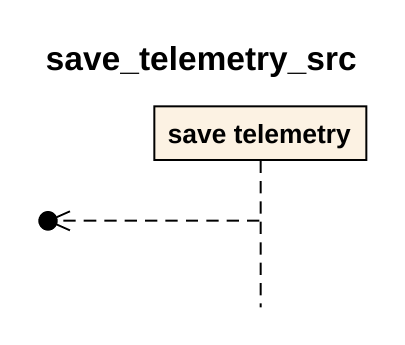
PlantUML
@startuml
title save_telemetry_src
hide footbox
participant "save telemetry" as save_telemetry

[o<<-- save_telemetry
@enduml
